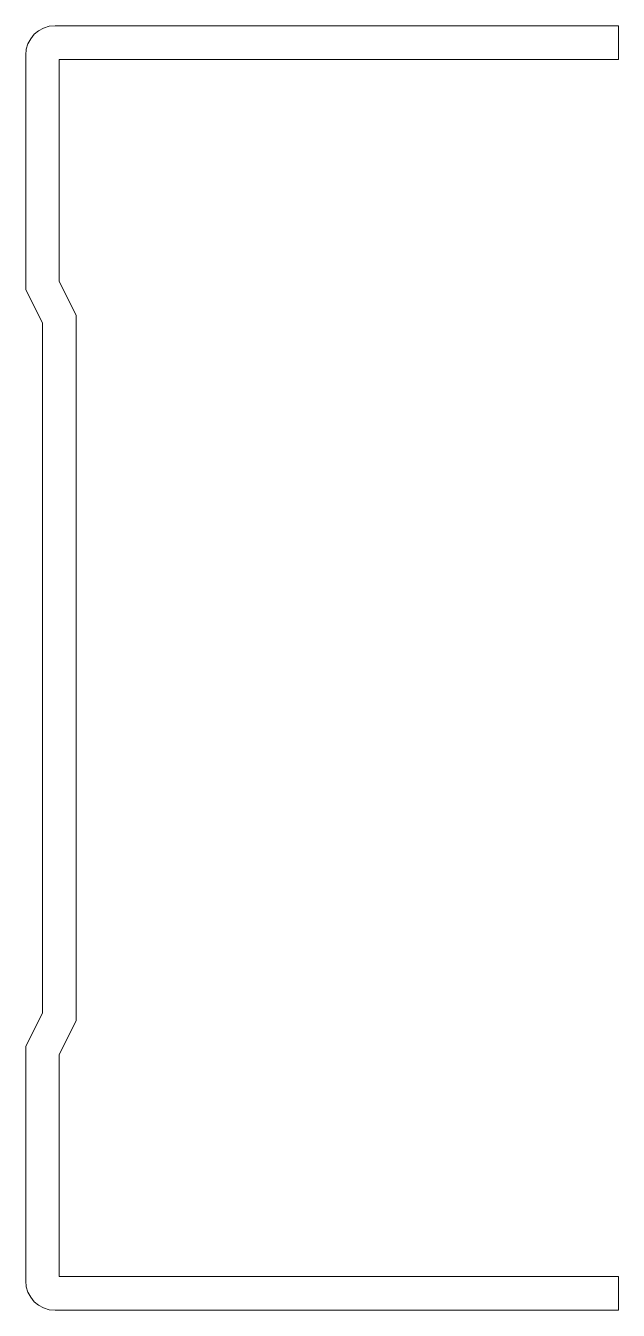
# Model space of a CAD drawing. Header units: metres. Extents: x 0 to 34.6, y -37.5 to 37.5.
import ezdxf

# ---------------------------------------------------------------- set-up
doc = ezdxf.new("R2010")
doc.units = ezdxf.units.M
doc.layers.add('A-DETL-GENF', color=92, linetype='Continuous', lineweight=18)

# ---------------------------------------------------------------- blocks, each defined once
blk = doc.blocks.new('00 msprofiel - 75-3717820-00_0 Basismaterialen')
at = {"layer": 'A-DETL-GENF'}
for p, q in [((1.719, 37.5), (34.632, 37.5)), ((34.632, 37.5), (34.632, 35.535)), ((0, 22.098), (0, 35.781)), ((34.632, 35.535), (1.965, 35.535)), ((1.965, 35.535), (1.965, 22.562)), ((1.965, 22.562), (2.947, 20.597)), ((0.982, 20.133), (0, 22.098)), ((2.947, 20.597), (2.947, -20.597)), ((0.982, -20.133), (0.982, 20.133)), ((0.982, -20.133), (0, -22.098)), ((1.965, -22.562), (2.947, -20.597)), ((0, -22.098), (0, -35.781)), ((1.965, -35.535), (1.965, -22.562)), ((34.632, -35.535), (1.965, -35.535)), ((34.632, -37.5), (34.632, -35.535)), ((1.719, -37.5), (34.632, -37.5))]:
    blk.add_line(p, q, dxfattribs=at)
for centre, start, end in [((1.719, 35.781), 90, 180), ((1.719, -35.781), 180, 270)]:
    blk.add_arc(centre, 1.719, start, end, dxfattribs=at)

msp = doc.modelspace()

# ---------------------------------------------------------------- block references
msp.add_blockref('00 msprofiel - 75-3717820-00_0 Basismaterialen', (0, 0))

doc.saveas('drawing.dxf')
